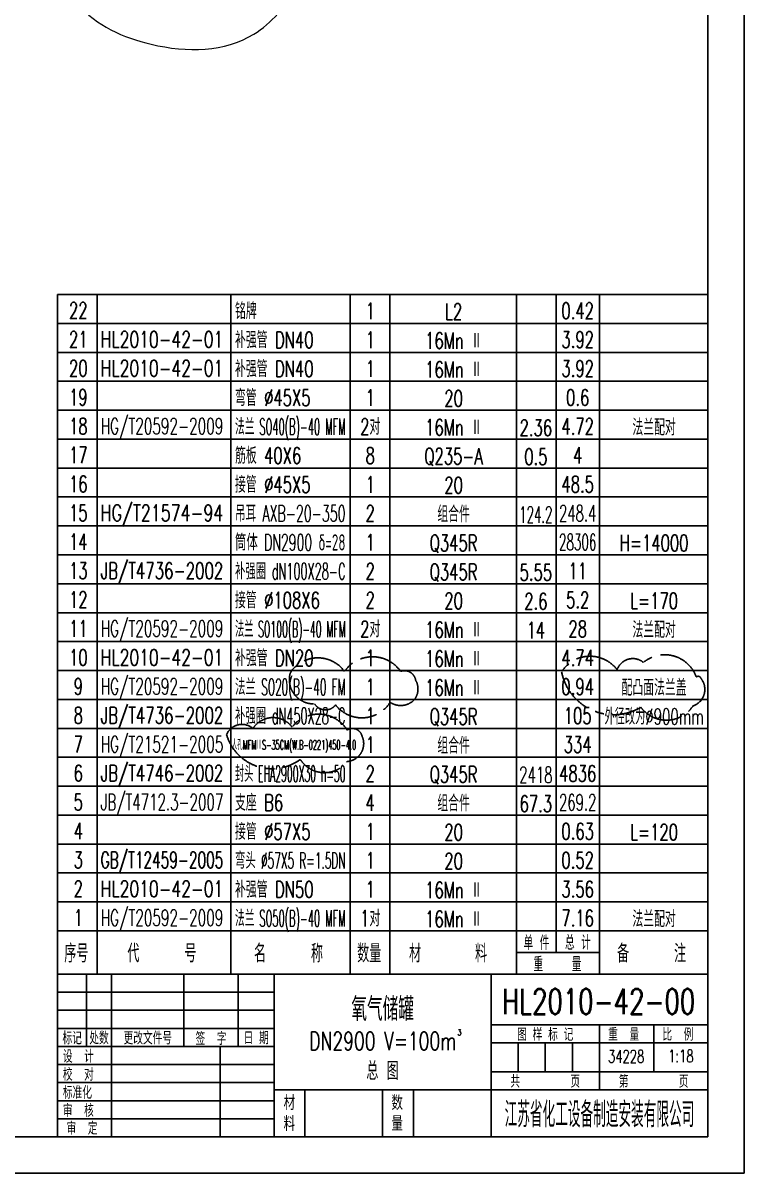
# Model space of a CAD drawing. Extents: x -450 to 13906, y -180 to 14958.
# Drawn here: x 6650 to 10242, y -180 to 5546 of the extents above; entities that cross this region are included whole.
import ezdxf
from ezdxf.enums import TextEntityAlignment as Align

# ---------------------------------------------------------------- set-up
doc = ezdxf.new("R2010")
doc.units = 0
doc.header["$LTSCALE"] = 180
doc.linetypes.add('AUSGEZOGEN', pattern=[0])
doc.linetypes.add('CENTER', pattern=[2, 1.25, -0.25, 0.25, -0.25])
doc.layers.get('0').update_dxf_attribs({"linetype": 'AUSGEZOGEN'})
for name, color, linetype in [('1轮廓实线层', 7, 'Continuous'), ('2细线层', 4, 'Continuous'), ('3中心线层', 1, 'CENTER'), ('6文字层', 4, 'Continuous'), ('图框层', 7, 'Continuous')]:
    doc.layers.add(name, color=color, linetype=linetype)
doc.layers.add('尺寸线', color=7, linetype='Continuous', lineweight=9)
doc.styles.add('PC_TEXTSTYLE', font='romans.shx', dxfattribs={"width": 0.667, "bigfont": 'hzfs.shx'})
doc.styles.get("Standard").update_dxf_attribs({"font": 'romans.shx', "width": 0.707, "bigfont": 'hzfs.shx'})

# ---------------------------------------------------------------- blocks, each defined once
blk = doc.blocks.new('装配图')
at = {"layer": '6文字层', "style": 'PC_TEXTSTYLE', "width": 0.5}
blk.add_text('江苏省化工设备制造安装有限公司', height=7, dxfattribs=at).set_placement((-30, 6.5), align=Align.MIDDLE)
at = {"layer": '6文字层', "style": 'PC_TEXTSTYLE', "flags": 8}
for tag, height, width, p, p2 in [('图样名称', 8, 1.512659, (-116.78, 33.33), (-63.22, 33.33)), ('图样代号', 5, 2.430792, (-56.96, 35.53), (-3.51, 35.53)), ('规格', 4, 4.544836, (-110.33, 26.82), (-69.59, 26.82)), ('设计', 3.5, 1.656906, (-162.15, 20.5), (-149.48, 20.5)), ('说明', 5, 1.990679, (-110.41, 19.78), (-69.67, 19.78)), ('重量', 3.5, 1.631196, (-28.88, 20.51), (-16.35, 20.51)), ('比例', 3.5, 1.61778, (-13.53, 20.62), (-1.42, 20.62)), ('校对', 3.5, 1.629291, (-162.15, 15.5), (-149.48, 15.5)), ('共几页', 3.5, 0.870596, (-49.76, 13.35), (-39.88, 13.35)), ('第几页', 3.5, 0.863048, (-19.69, 13.35), (-9.9, 13.35)), ('批准', 3.5, 1.645713, (-162.09, 10.5), (-149.5, 10.5)), ('材料', 5, 1.800019, (-110.67, 6.42), (-90.83, 6.42)), ('数量', 5, 1.807614, (-80.67, 6.42), (-60.83, 6.42)), ('审核', 3.5, 1.663508, (-162.26, 5.5), (-149.48, 5.5)), ('审定', 3.5, 1.645419, (-162.19, 0.5), (-149.5, 0.5))]:
    blk.add_attdef(tag, text='', height=height, dxfattribs=dict(at, width=width)).set_placement(p, p2, align=Align.FIT)
blk = doc.blocks.new('PC_TITLE_BLOCK')
at = {"layer": '1轮廓实线层'}
for p, q in [((-180, 45), (0, 45)), ((-180, 0), (-180, 45)), ((-180, 0), (-180, 45)), ((-180, 0), (0, 0))]:
    blk.add_line(p, q, dxfattribs=at)
at = {"layer": '2细线层'}
for p, q in [((-172, 25), (-172, 45)), ((-165, 20), (-165, 45)), ((-145, 25), (-145, 45)), ((-130, 25), (-130, 45)), ((-120, 0), (-120, 45)), ((-60, 0), (-60, 45)), ((-180, 40), (-120, 40)), ((-180, 35), (-120, 35)), ((-180, 30), (-120, 30)), ((-60, 31), (0, 31)), ((-30, 13), (-30, 31)), ((-15, 18), (-15, 31)), ((-60, 26), (0, 26)), ((-180, 25), (-120, 25)), ((-135, 0), (-135, 25)), ((-180, 20), (-120, 20)), ((-165, 0), (-165, 20)), ((-60, 18), (0, 18)), ((-180, 15), (-120, 15)), ((-120, 13), (0, 13)), ((-111.5, 0), (-111.5, 13)), ((-90, 0), (-90, 13)), ((-81.5, 0), (-81.5, 13)), ((-180, 10), (-120, 10)), ((-180, 5), (-120, 5))]:
    blk.add_line(p, q, dxfattribs=at)
at = {"layer": '2细线层', "color": 75}
for p, q in [((-52.5, 18), (-52.5, 26)), ((-45, 18), (-45, 26)), ((-37.5, 18), (-37.5, 26))]:
    blk.add_line(p, q, dxfattribs=at)
at = {"layer": '图框层'}
blk.add_line((0, 0), (0, 45), dxfattribs=at)
blk.add_blockref('装配图', (0, 0))
at = {"layer": '6文字层', "style": 'PC_TEXTSTYLE'}
for s, height, width, p in [('标记', 3.5, 0.667, (-175.92, 27.5)), ('处数', 3.5, 0.667, (-168.5, 27.5)), (' 更改文件号 ', 3.5, 0.667, (-155, 27.5)), (' 签  字 ', 3.5, 0.667, (-137.51, 27.37)), (' 日 期 ', 3.5, 0.667, (-125, 27.5)), (' 图 样 标 记 ', 3.5, 0.667, (-45, 28.5)), ('重  量 ', 3.5, 0.667, (-22.5, 28.5)), ('比  例 ', 3.5, 0.667, (-7.5, 28.5)), ('共        页', 3.5, 0.667, (-45, 15.5)), ('第        页', 3.5, 0.667, (-15, 15.5)), ('材', 4, 0.8, (-115.81, 9.62)), ('数', 4, 0.8, (-85.99, 9.62)), ('江苏省化工设备制造安装有限公司', 7, 0.5, (-30, 6.5)), ('审  定 ', 3.5, 0.667, (-172.4, 2.54)), ('料', 4, 0.8, (-115.81, 3.83)), ('量', 4, 0.8, (-85.99, 3.83))]:
    blk.add_text(s, height=height, dxfattribs=dict(at, width=width)).set_placement(p, align=Align.MIDDLE)
at = {"layer": '6文字层', "style": 'PC_TEXTSTYLE', "width": 0.667}
for s, p in [('设  计 ', (-178.5, 20.5)), ('校  对 ', (-178.5, 15.5)), ('标准化', (-178.5, 10.5)), ('审  核 ', (-178.5, 5.5))]:
    blk.add_text(s, height=3.5, dxfattribs=at).set_placement(p)
at = {"layer": '6文字层', "style": 'PC_TEXTSTYLE', "flags": 8}
for tag, height, width, p, p2 in [('图样代号', 7, 1.73628, (-56.96, 33.94), (-3.51, 33.94)), ('图样名称', 6.5, 1.861734, (-116.78, 32.08), (-63.22, 32.08)), ('规格', 5, 3.635869, (-110.33, 24.01), (-69.59, 24.01)), ('设计', 3.5, 1.656906, (-162.15, 20.5), (-149.48, 20.5)), ('重量', 3.5, 1.631196, (-28.88, 20.51), (-16.35, 20.51)), ('比例', 3.5, 1.61778, (-13.53, 20.62), (-1.42, 20.62)), ('校对', 3.5, 1.629291, (-162.15, 15.5), (-149.48, 15.5)), ('说明', 5, 1.990679, (-110.41, 15.74), (-69.67, 15.74)), ('共几页', 3.5, 0.870596, (-49.76, 13.35), (-39.88, 13.35)), ('第几页', 3.5, 0.863048, (-19.69, 13.35), (-9.9, 13.35)), ('批准', 3.5, 1.645713, (-162.09, 10.5), (-149.5, 10.5)), ('审核', 3.5, 1.663508, (-162.26, 5.5), (-149.48, 5.5)), ('材料', 5, 1.800019, (-110.67, 3.91), (-90.83, 3.91)), ('数量', 5, 1.807614, (-80.67, 3.91), (-60.83, 3.91)), ('审定', 3.5, 1.645419, (-162.19, 0.5), (-149.5, 0.5))]:
    blk.add_attdef(tag, text='', height=height, dxfattribs=dict(at, width=width)).set_placement(p, p2, align=Align.FIT)
blk = doc.blocks.new('PC_MXBTITLERECORD')
at = {"layer": '1轮廓实线层'}
for p, q in [((-180, 0), (-180, 12)), ((0, 0), (0, 12))]:
    blk.add_line(p, q, dxfattribs=at)
at = {"layer": '2细线层'}
for p, q in [((-169, 12), (-169, 0)), ((-132, 12), (-132, 0)), ((-99, 12), (-99, 0)), ((-88, 12), (-88, 0)), ((-53, 12), (-53, 0)), ((-42, 12), (-42, 6)), ((-30, 12), (-30, 0)), ((-30, 6), (-53, 6))]:
    blk.add_line(p, q, dxfattribs=at)
at = {"style": 'PC_TEXTSTYLE', "flags": 1}
blk.add_attdef('Fo oFShowMe', (-53, 6), '', height=0.00000005, dxfattribs=at)
at = {"layer": '6文字层', "style": 'PC_TEXTSTYLE', "width": 0.667}
for s, height, p in [('单 件', 4, (-47.45, 8.84)), ('总 计', 4, (-35.96, 8.94)), ('序号', 5, (-174.77, 6)), ('代     号', 5, (-151.09, 6)), ('名     称', 5, (-116.06, 6)), ('数量', 5, (-93.71, 6)), ('材      料', 5, (-71.89, 6)), ('备     注', 5, (-15.57, 6)), ('重    量', 4, (-41.65, 2.94))]:
    blk.add_text(s, height=height, dxfattribs=at).set_placement(p, align=Align.MIDDLE)
blk = doc.blocks.new('PC_MXB_BLOCK')
at = {"layer": '1轮廓实线层'}
for p, q in [((-180, 8), (-180, 0)), ((0, 8), (0, 0))]:
    blk.add_line(p, q, dxfattribs=at)
at = {"layer": '2细线层'}
for p, q in [((-180, 8), (0, 8)), ((-169, 8), (-169, 0)), ((-132, 8), (-132, 0)), ((-99, 8), (-99, 0)), ((-88, 8), (-88, 0)), ((-53, 8), (-53, 0)), ((-42, 8), (-42, 0)), ((-30, 8), (-30, 0)), ((-180, 0), (0, 0))]:
    blk.add_line(p, q, dxfattribs=at)
at = {"layer": '6文字层', "style": 'PC_TEXTSTYLE'}
for tag, width, p, p2 in [('序号', 0.769182, (-178.38, 1.35), (-170.09, 1.35)), ('代号', 3.14773, (-168.05, 1.35), (-134.11, 1.35)), ('名称', 2.802424, (-130.87, 1.2), (-100.28, 1.2)), ('数量', 0.817449, (-97.88, 1.2), (-89, 1.2)), ('材料', 2.943328, (-86.43, 1.01), (-54.3, 1.01)), ('单重', 0.854038, (-52.21, 0.89), (-43, 0.89)), ('总重', 0.958888, (-41.2, 1.27), (-30.86, 1.27)), ('备注', 2.494074, (-28.61, 1.02), (-1.16, 1.02))]:
    blk.add_attdef(tag, text='', height=4.5, dxfattribs=dict(at, width=width)).set_placement(p, p2, align=Align.FIT)

msp = doc.modelspace()

# ---------------------------------------------------------------- linework, layer by layer
at = {"layer": '2细线层'}
for p in [(10242, 14958), (-450, -180)]:
    msp.add_line(p, (10242, -180), dxfattribs=at)
at = {"layer": '3中心线层'}
for points in [[(7982.82, 2312.48, -0.5205671), (8251.83, 2317.7, -0.5205671), (8531.29, 2317.7, -0.470161), (8606.3, 2273.82, -0.3061657), (8599.32, 2176.11, -0.3608447), (8479.06, 2163.74, -0.5205671), (8207.43, 2150.69, -0.5205671), (8102.96, 2155.91, -0.5205671)], [(9333.44, 2316.23, -0.5205671), (9609.62, 2326.09, -0.5205671), (9741.14, 2362.23, -0.5205671), (10004.17, 2289.95, -0.5205671), (10027.19, 2283.38, -0.5205671), (9987.73, 2145.4, -0.5205671), (9727.99, 2138.83, -0.5205671)], [(7664.66, 2002.23, -0.5205671), (7795.52, 2033, -0.5205671), (7990.54, 2040.69, -0.5205671), (8265.11, 2025.31, -0.5205671), (8339.52, 1994.54, -0.5205671), (8265.11, 1868.91, -0.5205671), (8031.6, 1879.16, -0.5205671)]]:
    msp.add_lwpolyline(points, format="xyb", close=True, dxfattribs=at)
at = {"layer": '图框层'}
for p in [(10062, 14778), (0, 0)]:
    msp.add_line(p, (10062, 0), dxfattribs=at)
at = {"layer": '尺寸线', "color": 4}
msp.add_open_spline([(6793.88, 5998.69), (6795.21, 5982.95), (6799.26, 5940.5), (6816.17, 5821.41), (6931.31, 5568.01), (7331.95, 5394.29), (7767.11, 5404.65), (8055.09, 5737.89), (8114.69, 6058.44), (7900.39, 6463.42), (7768.95, 6427.65), (7626.85, 6503.6), (7582.74, 6483.51), (7559.14, 6472.77)], degree=3, knots=[2.9585963, 2.9585963, 2.9585963, 2.9585963, 4.8717067, 8.1335168, 17.6565109, 33.2826062, 54.0410816, 66.6487283, 82.75632, 94.2720613, 107.3471256, 109.9088207, 112.8576469, 112.8576469, 112.8576469, 112.8576469], dxfattribs=at)

# ---------------------------------------------------------------- block references
at = {"layer": '图框层'}
ref = msp.add_blockref('PC_MXB_BLOCK', (10062, 4050), dxfattribs=dict(at, xscale=18, yscale=18, zscale=18))
ref.add_attrib('材料', 'L2', dxfattribs={"layer": '6文字层', "height": 81, "style": 'PC_TEXTSTYLE', "width": 0.667}).set_placement((8795.36, 4068.19), align=Align.CENTER)
ref.add_attrib('序号', '22', dxfattribs={"layer": '6文字层', "height": 81, "style": 'PC_TEXTSTYLE', "width": 0.667}).set_placement((6925.77, 4074.28), align=Align.CENTER)
ref.add_attrib('名称', '铭牌', (7706.4, 4071.52), dxfattribs={"layer": '6文字层', "height": 81, "style": 'PC_TEXTSTYLE', "width": 0.667})
ref.add_attrib('数量', '1', dxfattribs={"layer": '6文字层', "height": 81, "style": 'PC_TEXTSTYLE', "width": 0.667}).set_placement((8380.08, 4071.52), align=Align.CENTER)
ref.add_attrib('总重', '0.42', dxfattribs={"layer": '6文字层', "height": 81, "style": 'PC_TEXTSTYLE', "width": 0.667}).set_placement((9413.54, 4072.78), align=Align.CENTER)
ref = msp.add_blockref('PC_MXB_BLOCK', (10062, 3906), dxfattribs=dict(at, xscale=18, yscale=18, zscale=18))
ref.add_attrib('材料', '16Mn Ⅱ', dxfattribs={"layer": '6文字层', "height": 81, "style": 'PC_TEXTSTYLE', "width": 0.667}).set_placement((8795.36, 3924.19), align=Align.CENTER)
ref.add_attrib('代号', 'HL2010-42-01', dxfattribs={"layer": '6文字层', "height": 81, "style": 'PC_TEXTSTYLE', "width": 0.654479}).set_placement((7037.16, 3930.28), (7648.07, 3930.28), align=Align.FIT)
ref.add_attrib('序号', '21', dxfattribs={"layer": '6文字层', "height": 81, "style": 'PC_TEXTSTYLE', "width": 0.667}).set_placement((6925.77, 3930.28), align=Align.CENTER)
ref.add_attrib('名称', '补强管 DN40', (7706.4, 3927.52), dxfattribs={"layer": '6文字层', "height": 81, "style": 'PC_TEXTSTYLE', "width": 0.667})
ref.add_attrib('数量', '1', dxfattribs={"layer": '6文字层', "height": 81, "style": 'PC_TEXTSTYLE', "width": 0.667}).set_placement((8380.08, 3927.52), align=Align.CENTER)
ref.add_attrib('总重', '3.92', dxfattribs={"layer": '6文字层', "height": 81, "style": 'PC_TEXTSTYLE', "width": 0.667}).set_placement((9413.54, 3928.78), align=Align.CENTER)
ref = msp.add_blockref('PC_MXB_BLOCK', (10062, 3762), dxfattribs=dict(at, xscale=18, yscale=18, zscale=18))
ref.add_attrib('材料', '16Mn Ⅱ', dxfattribs={"layer": '6文字层', "height": 81, "style": 'PC_TEXTSTYLE', "width": 0.667}).set_placement((8795.36, 3780.19), align=Align.CENTER)
ref.add_attrib('代号', 'HL2010-42-01', dxfattribs={"layer": '6文字层', "height": 81, "style": 'PC_TEXTSTYLE', "width": 0.654479}).set_placement((7037.16, 3786.28), (7648.07, 3786.28), align=Align.FIT)
ref.add_attrib('序号', '20', dxfattribs={"layer": '6文字层', "height": 81, "style": 'PC_TEXTSTYLE', "width": 0.667}).set_placement((6925.77, 3786.28), align=Align.CENTER)
ref.add_attrib('名称', '补强管 DN40', (7706.4, 3783.52), dxfattribs={"layer": '6文字层', "height": 81, "style": 'PC_TEXTSTYLE', "width": 0.667})
ref.add_attrib('数量', '1', dxfattribs={"layer": '6文字层', "height": 81, "style": 'PC_TEXTSTYLE', "width": 0.667}).set_placement((8380.08, 3783.52), align=Align.CENTER)
ref.add_attrib('总重', '3.92', dxfattribs={"layer": '6文字层', "height": 81, "style": 'PC_TEXTSTYLE', "width": 0.667}).set_placement((9413.54, 3784.78), align=Align.CENTER)
ref = msp.add_blockref('PC_MXB_BLOCK', (10062, 3618), dxfattribs=dict(at, xscale=18, yscale=18, zscale=18))
ref.add_attrib('材料', '20', dxfattribs={"layer": '6文字层', "height": 81, "style": 'PC_TEXTSTYLE', "width": 0.667}).set_placement((8795.36, 3636.19), align=Align.CENTER)
ref.add_attrib('序号', '19', dxfattribs={"layer": '6文字层', "height": 81, "style": 'PC_TEXTSTYLE', "width": 0.667}).set_placement((6925.77, 3642.28), align=Align.CENTER)
ref.add_attrib('名称', '弯管 %%C45X5', (7706.4, 3639.52), dxfattribs={"layer": '6文字层', "height": 81, "style": 'PC_TEXTSTYLE', "width": 0.667})
ref.add_attrib('数量', '1', dxfattribs={"layer": '6文字层', "height": 81, "style": 'PC_TEXTSTYLE', "width": 0.667}).set_placement((8380.08, 3639.52), align=Align.CENTER)
ref.add_attrib('总重', '0.6', dxfattribs={"layer": '6文字层', "height": 81, "style": 'PC_TEXTSTYLE', "width": 0.667}).set_placement((9413.54, 3640.78), align=Align.CENTER)
ref = msp.add_blockref('PC_MXB_BLOCK', (10062, 3474), dxfattribs=dict(at, xscale=18, yscale=18, zscale=18))
ref.add_attrib('材料', '16Mn Ⅱ', dxfattribs={"layer": '6文字层', "height": 81, "style": 'PC_TEXTSTYLE', "width": 0.667}).set_placement((8795.36, 3492.19), align=Align.CENTER)
ref.add_attrib('代号', 'HG/T20592-2009', dxfattribs={"layer": '6文字层', "height": 81, "style": 'PC_TEXTSTYLE', "width": 0.55966}).set_placement((7037.16, 3498.28), (7648.07, 3498.28), align=Align.FIT)
ref.add_attrib('序号', '18', dxfattribs={"layer": '6文字层', "height": 81, "style": 'PC_TEXTSTYLE', "width": 0.667}).set_placement((6925.77, 3498.28), align=Align.CENTER)
ref.add_attrib('名称', '法兰 SO40(B)-40 MFM', dxfattribs={"layer": '6文字层', "height": 81, "style": 'PC_TEXTSTYLE', "width": 0.410615}).set_placement((7706.4, 3495.52), (8257.03, 3495.52), align=Align.FIT)
ref.add_attrib('数量', '2对', dxfattribs={"layer": '6文字层', "height": 81, "style": 'PC_TEXTSTYLE', "width": 0.667}).set_placement((8380.08, 3495.52), align=Align.CENTER)
ref.add_attrib('备注', '法兰配对', dxfattribs={"layer": '6文字层', "height": 81, "style": 'PC_TEXTSTYLE', "width": 0.667}).set_placement((9794.06, 3492.44), align=Align.CENTER)
ref.add_attrib('单重', '2.36', dxfattribs={"layer": '6文字层', "height": 81, "style": 'PC_TEXTSTYLE', "width": 0.667}).set_placement((9205.14, 3489.97), align=Align.CENTER)
ref.add_attrib('总重', '4.72', dxfattribs={"layer": '6文字层', "height": 81, "style": 'PC_TEXTSTYLE', "width": 0.667}).set_placement((9413.54, 3496.78), align=Align.CENTER)
ref = msp.add_blockref('PC_MXB_BLOCK', (10062, 3330), dxfattribs=dict(at, xscale=18, yscale=18, zscale=18))
ref.add_attrib('材料', 'Q235-A', dxfattribs={"layer": '6文字层', "height": 81, "style": 'PC_TEXTSTYLE', "width": 0.667}).set_placement((8795.36, 3348.19), align=Align.CENTER)
ref.add_attrib('序号', '17', dxfattribs={"layer": '6文字层', "height": 81, "style": 'PC_TEXTSTYLE', "width": 0.667}).set_placement((6925.77, 3354.28), align=Align.CENTER)
ref.add_attrib('名称', '筋板 40X6', (7706.4, 3351.52), dxfattribs={"layer": '6文字层', "height": 81, "style": 'PC_TEXTSTYLE', "width": 0.667})
ref.add_attrib('数量', '8', dxfattribs={"layer": '6文字层', "height": 81, "style": 'PC_TEXTSTYLE', "width": 0.667}).set_placement((8380.08, 3351.52), align=Align.CENTER)
ref.add_attrib('单重', '0.5', dxfattribs={"layer": '6文字层', "height": 81, "style": 'PC_TEXTSTYLE', "width": 0.667}).set_placement((9205.14, 3345.97), align=Align.CENTER)
ref.add_attrib('总重', '4', dxfattribs={"layer": '6文字层', "height": 81, "style": 'PC_TEXTSTYLE', "width": 0.667}).set_placement((9413.54, 3352.78), align=Align.CENTER)
ref = msp.add_blockref('PC_MXB_BLOCK', (10062, 3186), dxfattribs=dict(at, xscale=18, yscale=18, zscale=18))
ref.add_attrib('材料', '20', dxfattribs={"layer": '6文字层', "height": 81, "style": 'PC_TEXTSTYLE', "width": 0.667}).set_placement((8795.36, 3204.19), align=Align.CENTER)
ref.add_attrib('序号', '16', dxfattribs={"layer": '6文字层', "height": 81, "style": 'PC_TEXTSTYLE', "width": 0.667}).set_placement((6925.77, 3210.28), align=Align.CENTER)
ref.add_attrib('名称', '接管 %%C45X5', (7706.4, 3207.52), dxfattribs={"layer": '6文字层', "height": 81, "style": 'PC_TEXTSTYLE', "width": 0.667})
ref.add_attrib('数量', '1', dxfattribs={"layer": '6文字层', "height": 81, "style": 'PC_TEXTSTYLE', "width": 0.667}).set_placement((8380.08, 3207.52), align=Align.CENTER)
ref.add_attrib('总重', '48.5', dxfattribs={"layer": '6文字层', "height": 81, "style": 'PC_TEXTSTYLE', "width": 0.667}).set_placement((9413.54, 3208.78), align=Align.CENTER)
ref = msp.add_blockref('PC_MXB_BLOCK', (10062, 3042), dxfattribs=dict(at, xscale=18, yscale=18, zscale=18))
ref.add_attrib('材料', '组合件', dxfattribs={"layer": '6文字层', "height": 81, "style": 'PC_TEXTSTYLE', "width": 0.667}).set_placement((8795.36, 3060.19), align=Align.CENTER)
ref.add_attrib('代号', 'HG/T21574-94', dxfattribs={"layer": '6文字层', "height": 81, "style": 'PC_TEXTSTYLE', "width": 0.646465}).set_placement((7037.16, 3066.28), (7648.07, 3066.28), align=Align.FIT)
ref.add_attrib('序号', '15', dxfattribs={"layer": '6文字层', "height": 81, "style": 'PC_TEXTSTYLE', "width": 0.667}).set_placement((6925.77, 3066.28), align=Align.CENTER)
ref.add_attrib('名称', '吊耳 AXB-20-350', dxfattribs={"layer": '6文字层', "height": 81, "style": 'PC_TEXTSTYLE', "width": 0.517862}).set_placement((7706.4, 3063.52), (8257.03, 3063.52), align=Align.FIT)
ref.add_attrib('数量', '2', dxfattribs={"layer": '6文字层', "height": 81, "style": 'PC_TEXTSTYLE', "width": 0.667}).set_placement((8380.08, 3063.52), align=Align.CENTER)
ref.add_attrib('单重', '124.2', dxfattribs={"layer": '6文字层', "height": 81, "style": 'PC_TEXTSTYLE', "width": 0.493937}).set_placement((9122.26, 3057.97), (9288.02, 3057.97), align=Align.FIT)
ref.add_attrib('总重', '248.4', dxfattribs={"layer": '6文字层', "height": 81, "style": 'PC_TEXTSTYLE', "width": 0.548275}).set_placement((9320.49, 3064.78), (9506.59, 3064.78), align=Align.FIT)
ref = msp.add_blockref('PC_MXB_BLOCK', (10062, 2898), dxfattribs=dict(at, xscale=18, yscale=18, zscale=18))
ref.add_attrib('材料', 'Q345R', dxfattribs={"layer": '6文字层', "height": 81, "style": 'PC_TEXTSTYLE', "width": 0.667}).set_placement((8795.36, 2916.19), align=Align.CENTER)
ref.add_attrib('序号', '14', dxfattribs={"layer": '6文字层', "height": 81, "style": 'PC_TEXTSTYLE', "width": 0.667}).set_placement((6925.77, 2922.28), align=Align.CENTER)
ref.add_attrib('名称', '筒体 DN2900 δ=28', dxfattribs={"layer": '6文字层', "height": 81, "style": 'PC_TEXTSTYLE', "width": 0.479918}).set_placement((7706.4, 2919.52), (8257.03, 2919.52), align=Align.FIT)
ref.add_attrib('数量', '1', dxfattribs={"layer": '6文字层', "height": 81, "style": 'PC_TEXTSTYLE', "width": 0.667}).set_placement((8380.08, 2919.52), align=Align.CENTER)
ref.add_attrib('备注', 'H=14000', dxfattribs={"layer": '6文字层', "height": 81, "style": 'PC_TEXTSTYLE', "width": 0.667}).set_placement((9794.06, 2916.44), align=Align.CENTER)
ref.add_attrib('总重', '28306', dxfattribs={"layer": '6文字层', "height": 81, "style": 'PC_TEXTSTYLE', "width": 0.497404}).set_placement((9320.49, 2920.78), (9506.59, 2920.78), align=Align.FIT)
ref = msp.add_blockref('PC_MXB_BLOCK', (10062, 2754), dxfattribs=dict(at, xscale=18, yscale=18, zscale=18))
ref.add_attrib('材料', 'Q345R', dxfattribs={"layer": '6文字层', "height": 81, "style": 'PC_TEXTSTYLE', "width": 0.667}).set_placement((8795.36, 2772.19), align=Align.CENTER)
ref.add_attrib('代号', 'JB/T4736-2002', dxfattribs={"layer": '6文字层', "height": 81, "style": 'PC_TEXTSTYLE', "width": 0.613891}).set_placement((7037.16, 2778.28), (7648.07, 2778.28), align=Align.FIT)
ref.add_attrib('序号', '13', dxfattribs={"layer": '6文字层', "height": 81, "style": 'PC_TEXTSTYLE', "width": 0.667}).set_placement((6925.77, 2778.28), align=Align.CENTER)
ref.add_attrib('名称', '补强圈 dN100X28-C', dxfattribs={"layer": '6文字层', "height": 81, "style": 'PC_TEXTSTYLE', "width": 0.482288}).set_placement((7706.4, 2775.52), (8257.03, 2775.52), align=Align.FIT)
ref.add_attrib('数量', '2', dxfattribs={"layer": '6文字层', "height": 81, "style": 'PC_TEXTSTYLE', "width": 0.667}).set_placement((8380.08, 2775.52), align=Align.CENTER)
ref.add_attrib('单重', '5.55', dxfattribs={"layer": '6文字层', "height": 81, "style": 'PC_TEXTSTYLE', "width": 0.667}).set_placement((9205.14, 2769.97), align=Align.CENTER)
ref.add_attrib('总重', '11', dxfattribs={"layer": '6文字层', "height": 81, "style": 'PC_TEXTSTYLE', "width": 0.667}).set_placement((9413.54, 2776.78), align=Align.CENTER)
ref = msp.add_blockref('PC_MXB_BLOCK', (10062, 2610), dxfattribs=dict(at, xscale=18, yscale=18, zscale=18))
ref.add_attrib('材料', '20', dxfattribs={"layer": '6文字层', "height": 81, "style": 'PC_TEXTSTYLE', "width": 0.667}).set_placement((8795.36, 2628.19), align=Align.CENTER)
ref.add_attrib('序号', '12', dxfattribs={"layer": '6文字层', "height": 81, "style": 'PC_TEXTSTYLE', "width": 0.667}).set_placement((6925.77, 2634.28), align=Align.CENTER)
ref.add_attrib('名称', '接管 %%C108X6', (7706.4, 2631.52), dxfattribs={"layer": '6文字层', "height": 81, "style": 'PC_TEXTSTYLE', "width": 0.667})
ref.add_attrib('数量', '2', dxfattribs={"layer": '6文字层', "height": 81, "style": 'PC_TEXTSTYLE', "width": 0.667}).set_placement((8380.08, 2631.52), align=Align.CENTER)
ref.add_attrib('备注', 'L=170', dxfattribs={"layer": '6文字层', "height": 81, "style": 'PC_TEXTSTYLE', "width": 0.667}).set_placement((9794.06, 2628.44), align=Align.CENTER)
ref.add_attrib('单重', '2.6', dxfattribs={"layer": '6文字层', "height": 81, "style": 'PC_TEXTSTYLE', "width": 0.667}).set_placement((9205.14, 2625.97), align=Align.CENTER)
ref.add_attrib('总重', '5.2', dxfattribs={"layer": '6文字层', "height": 81, "style": 'PC_TEXTSTYLE', "width": 0.667}).set_placement((9413.54, 2632.78), align=Align.CENTER)
ref = msp.add_blockref('PC_MXB_BLOCK', (10062, 2466), dxfattribs=dict(at, xscale=18, yscale=18, zscale=18))
ref.add_attrib('材料', '16Mn Ⅱ', dxfattribs={"layer": '6文字层', "height": 81, "style": 'PC_TEXTSTYLE', "width": 0.667}).set_placement((8795.36, 2484.19), align=Align.CENTER)
ref.add_attrib('代号', 'HG/T20592-2009', dxfattribs={"layer": '6文字层', "height": 81, "style": 'PC_TEXTSTYLE', "width": 0.55966}).set_placement((7037.16, 2490.28), (7648.07, 2490.28), align=Align.FIT)
ref.add_attrib('序号', '11', dxfattribs={"layer": '6文字层', "height": 81, "style": 'PC_TEXTSTYLE', "width": 0.667}).set_placement((6925.77, 2490.28), align=Align.CENTER)
ref.add_attrib('名称', '法兰 SO100(B)-40 MFM', dxfattribs={"layer": '6文字层', "height": 81, "style": 'PC_TEXTSTYLE', "width": 0.388279}).set_placement((7706.4, 2487.52), (8257.03, 2487.52), align=Align.FIT)
ref.add_attrib('数量', '2对', dxfattribs={"layer": '6文字层', "height": 81, "style": 'PC_TEXTSTYLE', "width": 0.667}).set_placement((8380.08, 2487.52), align=Align.CENTER)
ref.add_attrib('备注', '法兰配对', dxfattribs={"layer": '6文字层', "height": 81, "style": 'PC_TEXTSTYLE', "width": 0.667}).set_placement((9794.06, 2484.44), align=Align.CENTER)
ref.add_attrib('单重', '14', dxfattribs={"layer": '6文字层', "height": 81, "style": 'PC_TEXTSTYLE', "width": 0.667}).set_placement((9205.14, 2481.97), align=Align.CENTER)
ref.add_attrib('总重', '28', dxfattribs={"layer": '6文字层', "height": 81, "style": 'PC_TEXTSTYLE', "width": 0.667}).set_placement((9413.54, 2488.78), align=Align.CENTER)
ref = msp.add_blockref('PC_MXB_BLOCK', (10062, 2322), dxfattribs=dict(at, xscale=18, yscale=18, zscale=18))
ref.add_attrib('材料', '16Mn Ⅱ', dxfattribs={"layer": '6文字层', "height": 81, "style": 'PC_TEXTSTYLE', "width": 0.667}).set_placement((8795.36, 2340.19), align=Align.CENTER)
ref.add_attrib('代号', 'HL2010-42-01', dxfattribs={"layer": '6文字层', "height": 81, "style": 'PC_TEXTSTYLE', "width": 0.654479}).set_placement((7037.16, 2346.28), (7648.07, 2346.28), align=Align.FIT)
ref.add_attrib('序号', '10', dxfattribs={"layer": '6文字层', "height": 81, "style": 'PC_TEXTSTYLE', "width": 0.667}).set_placement((6925.77, 2346.28), align=Align.CENTER)
ref.add_attrib('名称', '补强管 DN20', (7706.4, 2343.52), dxfattribs={"layer": '6文字层', "height": 81, "style": 'PC_TEXTSTYLE', "width": 0.667})
ref.add_attrib('数量', '1', dxfattribs={"layer": '6文字层', "height": 81, "style": 'PC_TEXTSTYLE', "width": 0.667}).set_placement((8380.08, 2343.52), align=Align.CENTER)
ref.add_attrib('总重', '4.74', dxfattribs={"layer": '6文字层', "height": 81, "style": 'PC_TEXTSTYLE', "width": 0.667}).set_placement((9413.54, 2344.78), align=Align.CENTER)
ref = msp.add_blockref('PC_MXB_BLOCK', (10062, 2178), dxfattribs=dict(at, xscale=18, yscale=18, zscale=18))
ref.add_attrib('材料', '16Mn Ⅱ', dxfattribs={"layer": '6文字层', "height": 81, "style": 'PC_TEXTSTYLE', "width": 0.667}).set_placement((8795.36, 2196.19), align=Align.CENTER)
ref.add_attrib('代号', 'HG/T20592-2009', dxfattribs={"layer": '6文字层', "height": 81, "style": 'PC_TEXTSTYLE', "width": 0.55966}).set_placement((7037.16, 2202.28), (7648.07, 2202.28), align=Align.FIT)
ref.add_attrib('序号', '9', dxfattribs={"layer": '6文字层', "height": 81, "style": 'PC_TEXTSTYLE', "width": 0.667}).set_placement((6925.77, 2202.28), align=Align.CENTER)
ref.add_attrib('名称', '法兰 SO20(B)-40 FM', dxfattribs={"layer": '6文字层', "height": 81, "style": 'PC_TEXTSTYLE', "width": 0.441062}).set_placement((7706.4, 2199.52), (8257.03, 2199.52), align=Align.FIT)
ref.add_attrib('数量', '1', dxfattribs={"layer": '6文字层', "height": 81, "style": 'PC_TEXTSTYLE', "width": 0.667}).set_placement((8380.08, 2199.52), align=Align.CENTER)
ref.add_attrib('备注', '配凸面法兰盖', dxfattribs={"layer": '6文字层', "height": 81, "style": 'PC_TEXTSTYLE', "width": 0.667}).set_placement((9794.06, 2196.44), align=Align.CENTER)
ref.add_attrib('总重', '0.94', dxfattribs={"layer": '6文字层', "height": 81, "style": 'PC_TEXTSTYLE', "width": 0.667}).set_placement((9413.54, 2200.78), align=Align.CENTER)
ref = msp.add_blockref('PC_MXB_BLOCK', (10062, 2034), dxfattribs=dict(at, xscale=18, yscale=18, zscale=18))
ref.add_attrib('材料', 'Q345R', dxfattribs={"layer": '6文字层', "height": 81, "style": 'PC_TEXTSTYLE', "width": 0.667}).set_placement((8795.36, 2052.19), align=Align.CENTER)
ref.add_attrib('代号', 'JB/T4736-2002', dxfattribs={"layer": '6文字层', "height": 81, "style": 'PC_TEXTSTYLE', "width": 0.613891}).set_placement((7037.16, 2058.28), (7648.07, 2058.28), align=Align.FIT)
ref.add_attrib('序号', '8', dxfattribs={"layer": '6文字层', "height": 81, "style": 'PC_TEXTSTYLE', "width": 0.667}).set_placement((6925.77, 2058.28), align=Align.CENTER)
ref.add_attrib('名称', '补强圈 dN450X28-C', dxfattribs={"layer": '6文字层', "height": 81, "style": 'PC_TEXTSTYLE', "width": 0.482288}).set_placement((7706.4, 2055.52), (8257.03, 2055.52), align=Align.FIT)
ref.add_attrib('数量', '1', dxfattribs={"layer": '6文字层', "height": 81, "style": 'PC_TEXTSTYLE', "width": 0.667}).set_placement((8380.08, 2055.52), align=Align.CENTER)
ref.add_attrib('备注', '外径改为%%C900mm', dxfattribs={"layer": '6文字层', "height": 81, "style": 'PC_TEXTSTYLE', "width": 0.560964}).set_placement((9547.04, 2052.44), (10041.09, 2052.44), align=Align.FIT)
ref.add_attrib('总重', '105', dxfattribs={"layer": '6文字层', "height": 81, "style": 'PC_TEXTSTYLE', "width": 0.667}).set_placement((9413.54, 2056.78), align=Align.CENTER)
ref = msp.add_blockref('PC_MXB_BLOCK', (10062, 1890), dxfattribs=dict(at, xscale=18, yscale=18, zscale=18))
ref.add_attrib('材料', '组合件', dxfattribs={"layer": '6文字层', "height": 81, "style": 'PC_TEXTSTYLE', "width": 0.667}).set_placement((8795.36, 1908.19), align=Align.CENTER)
ref.add_attrib('代号', 'HG/T21521-2005', dxfattribs={"layer": '6文字层', "height": 81, "style": 'PC_TEXTSTYLE', "width": 0.557689}).set_placement((7037.16, 1914.28), (7648.07, 1914.28), align=Align.FIT)
ref.add_attrib('序号', '7', dxfattribs={"layer": '6文字层', "height": 81, "style": 'PC_TEXTSTYLE', "width": 0.667}).set_placement((6925.77, 1914.28), align=Align.CENTER)
ref.add_attrib('数量', '1', dxfattribs={"layer": '6文字层', "height": 81, "style": 'PC_TEXTSTYLE', "width": 0.667}).set_placement((8380.08, 1911.52), align=Align.CENTER)
ref.add_attrib('总重', '334', dxfattribs={"layer": '6文字层', "height": 81, "style": 'PC_TEXTSTYLE', "width": 0.667}).set_placement((9413.54, 1912.78), align=Align.CENTER)
ref = msp.add_blockref('PC_MXB_BLOCK', (10062, 1746), dxfattribs=dict(at, xscale=18, yscale=18, zscale=18))
ref.add_attrib('材料', 'Q345R', dxfattribs={"layer": '6文字层', "height": 81, "style": 'PC_TEXTSTYLE', "width": 0.667}).set_placement((8795.36, 1764.19), align=Align.CENTER)
ref.add_attrib('代号', 'JB/T4746-2002', dxfattribs={"layer": '6文字层', "height": 81, "style": 'PC_TEXTSTYLE', "width": 0.613891}).set_placement((7037.16, 1770.28), (7648.07, 1770.28), align=Align.FIT)
ref.add_attrib('序号', '6', dxfattribs={"layer": '6文字层', "height": 81, "style": 'PC_TEXTSTYLE', "width": 0.667}).set_placement((6925.77, 1770.28), align=Align.CENTER)
ref.add_attrib('名称', '封头 EHA2900X30 h=50', dxfattribs={"layer": '6文字层', "height": 81, "style": 'PC_TEXTSTYLE', "width": 0.386178}).set_placement((7706.4, 1767.52), (8257.03, 1767.52), align=Align.FIT)
ref.add_attrib('数量', '2', dxfattribs={"layer": '6文字层', "height": 81, "style": 'PC_TEXTSTYLE', "width": 0.667}).set_placement((8380.08, 1767.52), align=Align.CENTER)
ref.add_attrib('单重', '2418', dxfattribs={"layer": '6文字层', "height": 81, "style": 'PC_TEXTSTYLE', "width": 0.558084}).set_placement((9122.26, 1761.97), (9288.02, 1761.97), align=Align.FIT)
ref.add_attrib('总重', '4836', dxfattribs={"layer": '6文字层', "height": 81, "style": 'PC_TEXTSTYLE', "width": 0.6266}).set_placement((9320.49, 1768.78), (9506.59, 1768.78), align=Align.FIT)
ref = msp.add_blockref('PC_MXB_BLOCK', (10062, 1602), dxfattribs=dict(at, xscale=18, yscale=18, zscale=18))
ref.add_attrib('材料', '组合件', dxfattribs={"layer": '6文字层', "height": 81, "style": 'PC_TEXTSTYLE', "width": 0.667}).set_placement((8795.36, 1620.19), align=Align.CENTER)
ref.add_attrib('代号', 'JB/T4712.3-2007', dxfattribs={"layer": '6文字层', "height": 81, "style": 'PC_TEXTSTYLE', "width": 0.549944}).set_placement((7037.16, 1626.28), (7648.07, 1626.28), align=Align.FIT)
ref.add_attrib('序号', '5', dxfattribs={"layer": '6文字层', "height": 81, "style": 'PC_TEXTSTYLE', "width": 0.667}).set_placement((6925.77, 1626.28), align=Align.CENTER)
ref.add_attrib('名称', '支座 B6', (7706.4, 1623.52), dxfattribs={"layer": '6文字层', "height": 81, "style": 'PC_TEXTSTYLE', "width": 0.667})
ref.add_attrib('数量', '4', dxfattribs={"layer": '6文字层', "height": 81, "style": 'PC_TEXTSTYLE', "width": 0.667}).set_placement((8380.08, 1623.52), align=Align.CENTER)
ref.add_attrib('单重', '67.3', dxfattribs={"layer": '6文字层', "height": 81, "style": 'PC_TEXTSTYLE', "width": 0.667}).set_placement((9205.14, 1617.97), align=Align.CENTER)
ref.add_attrib('总重', '269.2', dxfattribs={"layer": '6文字层', "height": 81, "style": 'PC_TEXTSTYLE', "width": 0.554577}).set_placement((9320.49, 1624.78), (9506.59, 1624.78), align=Align.FIT)
ref = msp.add_blockref('PC_MXB_BLOCK', (10062, 1458), dxfattribs=dict(at, xscale=18, yscale=18, zscale=18))
ref.add_attrib('材料', '20', dxfattribs={"layer": '6文字层', "height": 81, "style": 'PC_TEXTSTYLE', "width": 0.667}).set_placement((8795.36, 1476.19), align=Align.CENTER)
ref.add_attrib('序号', '4', dxfattribs={"layer": '6文字层', "height": 81, "style": 'PC_TEXTSTYLE', "width": 0.667}).set_placement((6925.77, 1482.28), align=Align.CENTER)
ref.add_attrib('名称', '接管 %%C57X5', (7706.4, 1479.52), dxfattribs={"layer": '6文字层', "height": 81, "style": 'PC_TEXTSTYLE', "width": 0.667})
ref.add_attrib('数量', '1', dxfattribs={"layer": '6文字层', "height": 81, "style": 'PC_TEXTSTYLE', "width": 0.667}).set_placement((8380.08, 1479.52), align=Align.CENTER)
ref.add_attrib('备注', 'L=120', dxfattribs={"layer": '6文字层', "height": 81, "style": 'PC_TEXTSTYLE', "width": 0.667}).set_placement((9794.06, 1476.44), align=Align.CENTER)
ref.add_attrib('总重', '0.63', dxfattribs={"layer": '6文字层', "height": 81, "style": 'PC_TEXTSTYLE', "width": 0.667}).set_placement((9413.54, 1480.78), align=Align.CENTER)
ref = msp.add_blockref('PC_MXB_BLOCK', (10062, 1314), dxfattribs=dict(at, xscale=18, yscale=18, zscale=18))
ref.add_attrib('材料', '20', dxfattribs={"layer": '6文字层', "height": 81, "style": 'PC_TEXTSTYLE', "width": 0.667}).set_placement((8795.36, 1332.19), align=Align.CENTER)
ref.add_attrib('代号', 'GB/T12459-2005', dxfattribs={"layer": '6文字层', "height": 81, "style": 'PC_TEXTSTYLE', "width": 0.55966}).set_placement((7037.16, 1338.28), (7648.07, 1338.28), align=Align.FIT)
ref.add_attrib('序号', '3', dxfattribs={"layer": '6文字层', "height": 81, "style": 'PC_TEXTSTYLE', "width": 0.667}).set_placement((6925.77, 1338.28), align=Align.CENTER)
ref.add_attrib('名称', '弯头 %%C57X5 R=1.5DN', dxfattribs={"layer": '6文字层', "height": 81, "style": 'PC_TEXTSTYLE', "width": 0.441062}).set_placement((7706.4, 1335.52), (8257.03, 1335.52), align=Align.FIT)
ref.add_attrib('数量', '1', dxfattribs={"layer": '6文字层', "height": 81, "style": 'PC_TEXTSTYLE', "width": 0.667}).set_placement((8380.08, 1335.52), align=Align.CENTER)
ref.add_attrib('总重', '0.52', dxfattribs={"layer": '6文字层', "height": 81, "style": 'PC_TEXTSTYLE', "width": 0.667}).set_placement((9413.54, 1336.78), align=Align.CENTER)
ref = msp.add_blockref('PC_MXB_BLOCK', (10062, 1170), dxfattribs=dict(at, xscale=18, yscale=18, zscale=18))
ref.add_attrib('材料', '16Mn Ⅱ', dxfattribs={"layer": '6文字层', "height": 81, "style": 'PC_TEXTSTYLE', "width": 0.667}).set_placement((8795.36, 1188.19), align=Align.CENTER)
ref.add_attrib('代号', 'HL2010-42-01', dxfattribs={"layer": '6文字层', "height": 81, "style": 'PC_TEXTSTYLE', "width": 0.654479}).set_placement((7037.16, 1194.28), (7648.07, 1194.28), align=Align.FIT)
ref.add_attrib('序号', '2', dxfattribs={"layer": '6文字层', "height": 81, "style": 'PC_TEXTSTYLE', "width": 0.667}).set_placement((6925.77, 1194.28), align=Align.CENTER)
ref.add_attrib('名称', '补强管 DN50', (7706.4, 1191.52), dxfattribs={"layer": '6文字层', "height": 81, "style": 'PC_TEXTSTYLE', "width": 0.667})
ref.add_attrib('数量', '1', dxfattribs={"layer": '6文字层', "height": 81, "style": 'PC_TEXTSTYLE', "width": 0.667}).set_placement((8380.08, 1191.52), align=Align.CENTER)
ref.add_attrib('总重', '3.56', dxfattribs={"layer": '6文字层', "height": 81, "style": 'PC_TEXTSTYLE', "width": 0.667}).set_placement((9413.54, 1192.78), align=Align.CENTER)
ref = msp.add_blockref('PC_MXB_BLOCK', (10062, 1026), dxfattribs=dict(at, xscale=18, yscale=18, zscale=18))
ref.add_attrib('材料', '16Mn Ⅱ', dxfattribs={"layer": '6文字层', "height": 81, "style": 'PC_TEXTSTYLE', "width": 0.667}).set_placement((8795.36, 1044.19), align=Align.CENTER)
ref.add_attrib('代号', 'HG/T20592-2009', dxfattribs={"layer": '6文字层', "height": 81, "style": 'PC_TEXTSTYLE', "width": 0.55966}).set_placement((7037.16, 1050.28), (7648.07, 1050.28), align=Align.FIT)
ref.add_attrib('序号', '1', dxfattribs={"layer": '6文字层', "height": 81, "style": 'PC_TEXTSTYLE', "width": 0.667}).set_placement((6925.77, 1050.28), align=Align.CENTER)
ref.add_attrib('名称', '法兰 SO50(B)-40 MFM', dxfattribs={"layer": '6文字层', "height": 81, "style": 'PC_TEXTSTYLE', "width": 0.410615}).set_placement((7706.4, 1047.52), (8257.03, 1047.52), align=Align.FIT)
ref.add_attrib('数量', '1对', dxfattribs={"layer": '6文字层', "height": 81, "style": 'PC_TEXTSTYLE', "width": 0.667}).set_placement((8380.08, 1047.52), align=Align.CENTER)
ref.add_attrib('备注', '法兰配对', dxfattribs={"layer": '6文字层', "height": 81, "style": 'PC_TEXTSTYLE', "width": 0.667}).set_placement((9794.06, 1044.44), align=Align.CENTER)
ref.add_attrib('总重', '7.16', dxfattribs={"layer": '6文字层', "height": 81, "style": 'PC_TEXTSTYLE', "width": 0.667}).set_placement((9413.54, 1048.78), align=Align.CENTER)
at = {"layer": '图框层', "xscale": 18, "yscale": 18, "zscale": 18}
msp.add_blockref('PC_MXBTITLERECORD', (10062, 810), dxfattribs=at)
at = {"layer": '图框层'}
ref = msp.add_blockref('PC_TITLE_BLOCK', (10062, 0), dxfattribs=dict(at, xscale=18, yscale=18, zscale=18))
ref.add_attrib('比例', '1:18', dxfattribs={"layer": '6文字层', "height": 63, "style": 'PC_TEXTSTYLE', "width": 0.667}).set_placement((9927.5, 371.09), align=Align.CENTER)
ref.add_attrib('图样代号', 'HL2010-42-00', dxfattribs={"layer": '6文字层', "height": 126, "style": 'PC_TEXTSTYLE', "width": 0.646632}).set_placement((9036.72, 610.99), (9998.91, 610.99), align=Align.FIT)
ref.add_attrib('重量', '34228', dxfattribs={"layer": '6文字层', "height": 63, "style": 'PC_TEXTSTYLE', "width": 0.667}).set_placement((9655, 369.21), align=Align.CENTER)
ref.add_attrib('图样名称', '氧气储罐', dxfattribs={"layer": '6文字层', "height": 117, "style": 'PC_TEXTSTYLE', "width": 0.667}).set_placement((8441.93, 577.37), align=Align.CENTER)
ref.add_attrib('规格', 'DN2900 V=100m', dxfattribs={"layer": '6文字层', "height": 90, "style": 'PC_TEXTSTYLE', "width": 0.624408}).set_placement((8076.09, 432.11), (8809.33, 432.11), align=Align.FIT)
ref.add_attrib('说明', '总 图', dxfattribs={"layer": '6文字层', "height": 90, "style": 'PC_TEXTSTYLE', "width": 0.667}).set_placement((8441.24, 283.29), align=Align.CENTER)

# ---------------------------------------------------------------- texts
at = {"layer": '2细线层'}
for s, height, width, p in [('人孔MFMⅢS-35CM(W.B-0221)450-4.0', 46.8, 0.44, (7689.5, 1928.29)), ('³', 50, 0.707, (8815.55, 479.13))]:
    msp.add_text(s, height=height, dxfattribs=dict(at, width=width)).set_placement(p)

doc.saveas('drawing.dxf')
